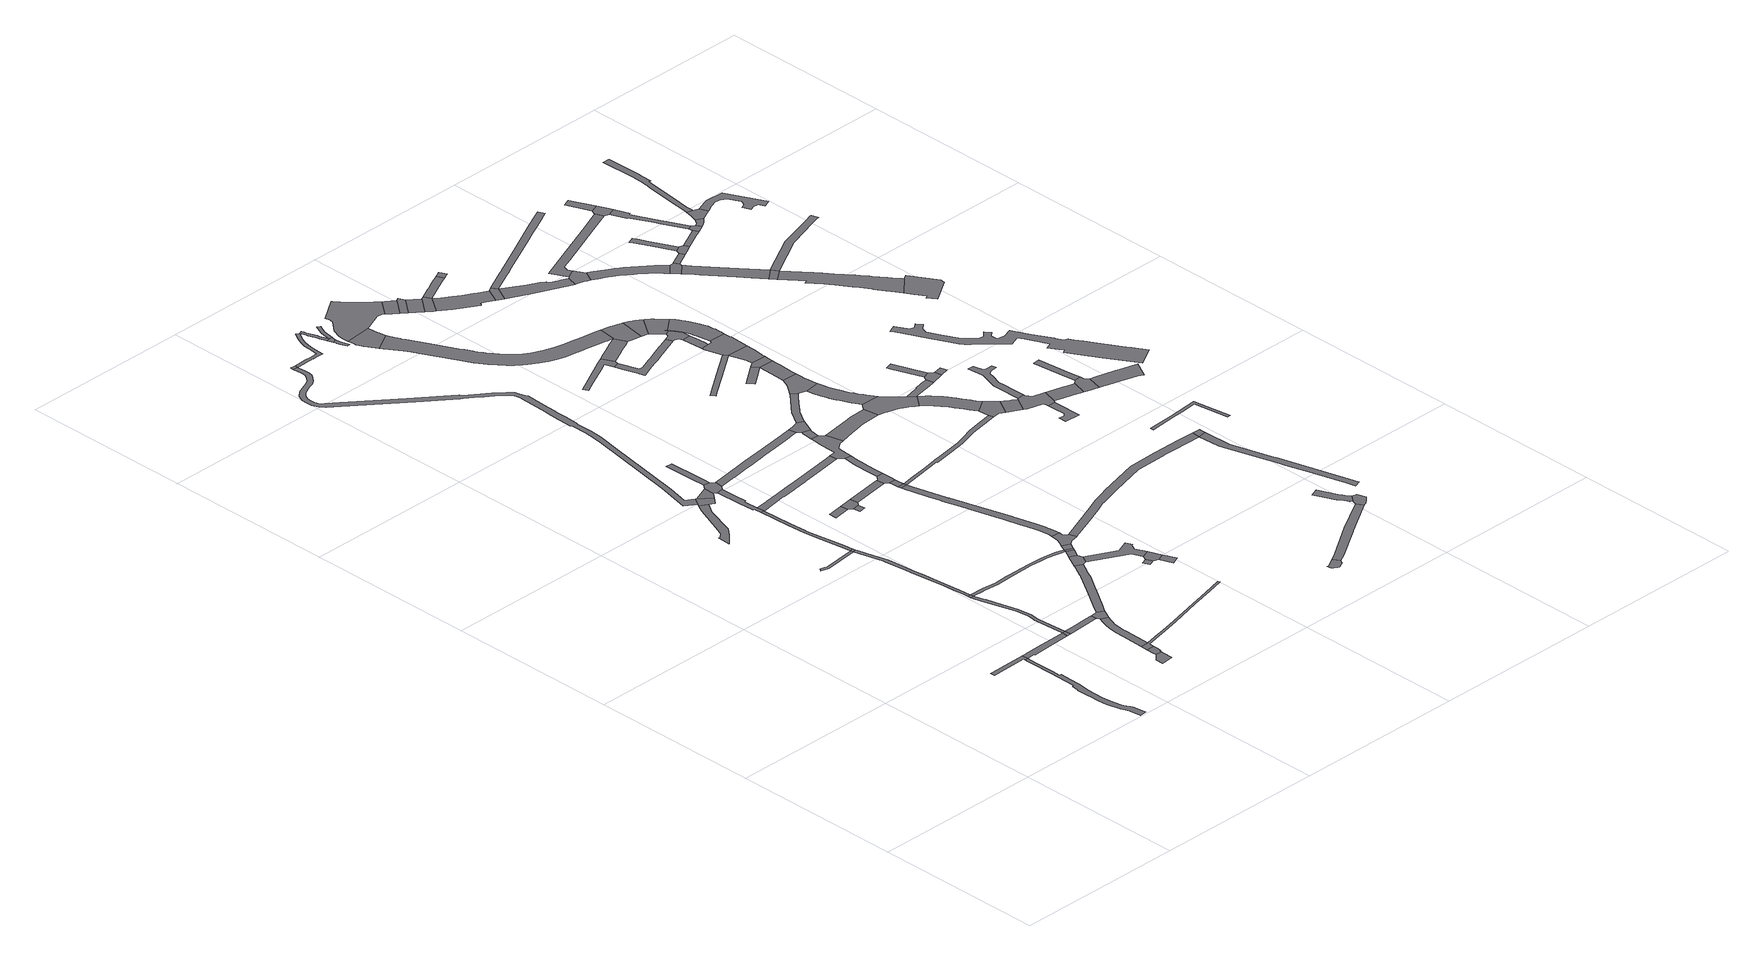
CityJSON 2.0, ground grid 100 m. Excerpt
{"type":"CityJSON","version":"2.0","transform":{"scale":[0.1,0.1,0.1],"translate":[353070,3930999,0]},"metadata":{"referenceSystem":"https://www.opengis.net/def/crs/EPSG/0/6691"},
"CityObjects":{
"road1":{"type":"Road","geometry":[{"type":"MultiSurface","lod":"1","boundaries":[[[0,1,2,3,4,5,6,7,8,9,10]]]}]},
"road2":{"type":"Road","attributes":{"RoadStructureAttribute.sectionType":"1"},"geometry":[{"type":"MultiSurface","lod":"1","boundaries":[[[11,12,13,14,15,16,17,18,19,20,21,22,23,24,25,26,9,8,27,28,29,30,31,32,33,34,35,36,37,38,39,40,41,42,43,44,45]]]}]},
"road3":{"type":"Road","attributes":{"RoadStructureAttribute.sectionType":"1"},"geometry":[{"type":"MultiSurface","lod":"1","boundaries":[[[9,46,47,48,49,50,51,52,53,54,55,10]]]}]},
"road4":{"type":"Road","geometry":[{"type":"MultiSurface","lod":"1","boundaries":[[[51,50,56,57,58]]]}]},
"road5":{"type":"Road","geometry":[{"type":"MultiSurface","lod":"1","boundaries":[[[59,60,61,62,63,64,65,66]]]}]},
"road6":{"type":"Road","attributes":{"RoadStructureAttribute.sectionType":"1"},"geometry":[{"type":"MultiSurface","lod":"1","boundaries":[[[67,68,69,70,71,72,73,74,75,51,58,76,77,78,79,80,81,82,83,84,85,86,87]]]}]},
"road7":{"type":"Road","geometry":[{"type":"MultiSurface","lod":"1","boundaries":[[[62,88,89,90,91,92,93,63]]]}]},
"road8":{"type":"Road","attributes":{"RoadStructureAttribute.sectionType":"1"},"geometry":[{"type":"MultiSurface","lod":"1","boundaries":[[[94,95,96,97,98,99,100,101,102]]]}]},
"road9":{"type":"Road","geometry":[{"type":"MultiSurface","lod":"1","boundaries":[[[86,103,104,87]]]}]},
"road10":{"type":"Road","attributes":{"RoadStructureAttribute.sectionType":"1"},"geometry":[{"type":"MultiSurface","lod":"1","boundaries":[[[57,105,106,107,108,109,58]]]}]},
"road11":{"type":"Road","attributes":{"RoadStructureAttribute.sectionType":"1"},"geometry":[{"type":"MultiSurface","lod":"1","boundaries":[[[110,111,112,113,114,115,116,117,118,119,120,121,122]]]}]},
"road12":{"type":"Road","attributes":{"RoadStructureAttribute.sectionType":"1"},"geometry":[{"type":"MultiSurface","lod":"1","boundaries":[[[123,124,125,126,127,128,129,130,131,132,104,103,133,134,135,136,137,138,139,140,141,142,101]]]}]},
"road13":{"type":"Road","attributes":{"RoadStructureAttribute.sectionType":"1"},"geometry":[{"type":"MultiSurface","lod":"1","boundaries":[[[143,144,145,146,147,148,149,150,151,152,153,154,155,156,157,158,159,160,161]]]}]},
"road14":{"type":"Road","geometry":[{"type":"MultiSurface","lod":"1","boundaries":[[[101,142,162,163,102]]]}]},
"road15":{"type":"Road","geometry":[{"type":"MultiSurface","lod":"1","boundaries":[[[160,164,165,166,167,168,106,105,161]]]}]},
"road16":{"type":"Road","attributes":{"RoadStructureAttribute.sectionType":"1"},"geometry":[{"type":"MultiSurface","lod":"1","boundaries":[[[163,169,170,171,172,173,174,175,176,177,178,179,102]]]}]},
"road17":{"type":"Road","geometry":[{"type":"MultiSurface","lod":"1","boundaries":[[[121,180,181,182,183,184,185,122]]]}]},
"road18":{"type":"Road","attributes":{"RoadStructureAttribute.sectionType":"1"},"geometry":[{"type":"MultiSurface","lod":"1","boundaries":[[[186,187,188,189,190,191,192,193,194,195,196,197,198,199,200,201,202,203,204,205,206,207,208,209,210,211,212,213,214,215,216,217,218,219,220,221,222,223,224,225,226,227,185,184,228,229,230,231,232,233,234,235,236,237,238,239,240,241,242,243,244,245,246,247,248,249,250,251,252,253,254,255,256,257,258,259,260,261,262,263,264,265,266,267,268,269,270,271,272]]]}]},
"road19":{"type":"Road","attributes":{"RoadStructureAttribute.sectionType":"1"},"geometry":[{"type":"MultiSurface","lod":"1","boundaries":[[[183,182,273,274]]]}]},
"road20":{"type":"Road","geometry":[{"type":"MultiSurface","lod":"1","boundaries":[[[275,276,277,278,174,173,279,280,281,282,283,284,285,286]]]}]},
"road21":{"type":"Road","attributes":{"RoadStructureAttribute.sectionType":"1"},"geometry":[{"type":"MultiSurface","lod":"1","boundaries":[[[287,288,289,290,291,292,293,294,295,103,86,296,297,298,299,300,301,302,303,304,305]]]}]},
"road22":{"type":"Road","geometry":[{"type":"MultiSurface","lod":"1","boundaries":[[[273,286,285,306,307,308,309,274]]]}]},
"road23":{"type":"Road","attributes":{"RoadStructureAttribute.sectionType":"1"},"geometry":[{"type":"MultiSurface","lod":"1","boundaries":[[[149,92,91,310,311,312,313,314,315,316,317,318,319,320,321,150]]]}]},
"road24":{"type":"Road","geometry":[{"type":"MultiSurface","lod":"1","boundaries":[[[271,322,323,272]]]}]},
"road25":{"type":"Road","attributes":{"RoadStructureAttribute.sectionType":"1"},"geometry":[{"type":"MultiSurface","lod":"1","boundaries":[[[324,325,326,327,328,329,330,331,332,333,334,335,336,337,338,339,340,341,167,166]]]}]},
"road26":{"type":"Road","attributes":{"RoadStructureAttribute.sectionType":"1"},"geometry":[{"type":"MultiSurface","lod":"1","boundaries":[[[308,342,343,344,345,346,309]]]}]},
"road27":{"type":"Road","attributes":{"RoadStructureAttribute.sectionType":"1"},"geometry":[{"type":"MultiSurface","lod":"1","boundaries":[[[347,348,349,350]]]}]},
"road28":{"type":"Road","geometry":[{"type":"MultiSurface","lod":"1","boundaries":[[[351,352,353,354]]]}]},
"road29":{"type":"Road","geometry":[{"type":"MultiSurface","lod":"1","boundaries":[[[355,356,347,350,354,353,357,358]]]}]},
"road30":{"type":"Road","attributes":{"RoadStructureAttribute.sectionType":"1"},"geometry":[{"type":"MultiSurface","lod":"1","boundaries":[[[359,360,361,362,363,364,365,366,367,368,369,370,371,372,373,374,375,376,377,378,379,380,381,382,383,384,385,386,387,388,389,390,391,392,393,394,395,396,397,398,322,271,399,400,401,402,403,404,405,406,407,408,409,410,411,412,413,414,415,416,417,418,419,420,372,421,422,423,424,425,426,427,428,429,430,431,432,433,434,435]]]}]},
"road31":{"type":"Road","attributes":{"RoadStructureAttribute.sectionType":"1"},"geometry":[{"type":"MultiSurface","lod":"1","boundaries":[[[436,437,438,439,440,441,442,443,444,445,446,447,448,449,450,451,452,280,279]]]}]},
"road32":{"type":"Road","geometry":[{"type":"MultiSurface","lod":"1","boundaries":[[[453,454,333,332,455,456]]]}]},
"road33":{"type":"Road","attributes":{"RoadStructureAttribute.sectionType":"1"},"geometry":[{"type":"MultiSurface","lod":"1","boundaries":[[[457,454,453,458,459,305]]]}]},
"road34":{"type":"Road","geometry":[{"type":"MultiSurface","lod":"1","boundaries":[[[459,460,461,287,305]]]}]},
"road35":{"type":"Road","attributes":{"RoadStructureAttribute.sectionType":"1"},"geometry":[{"type":"MultiSurface","lod":"1","boundaries":[[[462,463,355,358]]]}]},
"road36":{"type":"Road","attributes":{"RoadStructureAttribute.sectionType":"1"},"geometry":[{"type":"MultiSurface","lod":"1","boundaries":[[[464,465,466,461,460]]]}]},
"road37":{"type":"Road","attributes":{"RoadStructureAttribute.sectionType":"1"},"geometry":[{"type":"MultiSurface","lod":"1","boundaries":[[[467,468,469,470,471,472,473,474,475]]]}]},
"road38":{"type":"Road","geometry":[{"type":"MultiSurface","lod":"1","boundaries":[[[434,476,467,475,477,478,435]]]}]},
"road39":{"type":"Road","attributes":{"RoadStructureAttribute.sectionType":"1"},"geometry":[{"type":"MultiSurface","lod":"1","boundaries":[[[306,479,480,481,482,483,484,485,486,487,488,489,490,491,492,493,494,307]]]}]},
"road40":{"type":"Road","geometry":[{"type":"MultiSurface","lod":"1","boundaries":[[[455,495,496,497,498,499,500,501,502,503,504,456]]]}]},
"road41":{"type":"Road","geometry":[{"type":"MultiSurface","lod":"1","boundaries":[[[505,506,507,508,465,464,509,510,511,512,513,514]]]}]},
"road42":{"type":"Road","geometry":[{"type":"MultiSurface","lod":"1","boundaries":[[[515,516,517,518]]]}]},
"road43":{"type":"Road","attributes":{"RoadStructureAttribute.sectionType":"1"},"geometry":[{"type":"MultiSurface","lod":"1","boundaries":[[[478,519,520,521,522,523,524,525,435]]]}]},
"road44":{"type":"Road","attributes":{"RoadStructureAttribute.sectionType":"1"},"geometry":[{"type":"MultiSurface","lod":"1","boundaries":[[[526,527,528,529,530,531,532,533,534,535,536,537,538,539,540,541,542,543,544,545,546,547,548,549,550,551,552,553,554,555,556,557,505,514]]]}]},
"road45":{"type":"Road","attributes":{"RoadStructureAttribute.sectionType":"1"},"geometry":[{"type":"MultiSurface","lod":"1","boundaries":[[[558,559,560,561,562,563,564,565,566,567,568,569,570]]]}]},
"road46":{"type":"Road","geometry":[{"type":"MultiSurface","lod":"1","boundaries":[[[571,498,497,515,518,572]]]}]},
"road47":{"type":"Road","geometry":[{"type":"MultiSurface","lod":"1","boundaries":[[[573,540,539,574,575]]]}]},
"road48":{"type":"Road","attributes":{"RoadStructureAttribute.sectionType":"1"},"geometry":[{"type":"MultiSurface","lod":"1","boundaries":[[[574,576,577,578,579,580,575]]]}]},
"road49":{"type":"Road","attributes":{"RoadStructureAttribute.sectionType":"1"},"geometry":[{"type":"MultiSurface","lod":"1","boundaries":[[[581,582,571,572]]]}]},
"road50":{"type":"Road","geometry":[{"type":"MultiSurface","lod":"1","boundaries":[[[577,576,583,584,585,586,463,462]]]}]},
"road51":{"type":"Road","attributes":{"RoadStructureAttribute.sectionType":"1"},"geometry":[{"type":"MultiSurface","lod":"1","boundaries":[[[587,588,589,590,591,592,593,585,584,594,595,596,597,598,599,600,601]]]}]},
"road52":{"type":"Road","geometry":[{"type":"MultiSurface","lod":"1","boundaries":[[[602,603,604,605,606,607,608,609,610,611,612,613,614,615,616,617,618,619,620,621,622,623,624,625,626,627,558,570]]]}]},
"road53":{"type":"Road","geometry":[{"type":"MultiSurface","lod":"1","boundaries":[[[600,628,629,630,631,632,633,634,635,636,637,638,639,444,443,601]]]}]},
"road54":{"type":"Road","attributes":{"RoadStructureAttribute.sectionType":"1"},"geometry":[{"type":"MultiSurface","lod":"1","boundaries":[[[640,641,642,634,633,643,644,645]]]}]},
"road55":{"type":"Road","attributes":{"RoadStructureAttribute.sectionType":"1"},"geometry":[{"type":"MultiSurface","lod":"1","boundaries":[[[646,647,648,649,650,651,652,653,654,655]]]}]},
"road56":{"type":"Road","geometry":[{"type":"MultiSurface","lod":"1","boundaries":[[[656,657,658,489,488,645,644]]]}]},
"road57":{"type":"Road","attributes":{"RoadStructureAttribute.sectionType":"7"},"geometry":[{"type":"MultiSurface","lod":"1","boundaries":[[[564,659,660,661,662,663,664,665,666,667,668,669,670,671,672,673,674,675,676,677,678,679,680,681,682,683,684,685,686,687,688,689,690,691,692,693,694,695,696,697,698,699,700,701,702,703,704,705,706,707,708,709,710,711,712,713,714,715,716,717,718,719,720,721,722,723,724,565]]]}]},
"road58":{"type":"Road","attributes":{"function":"3","RoadStructureAttribute.sectionType":"1"},"geometry":[{"type":"MultiSurface","lod":"1","boundaries":[[[606,725,726,727,728,729,730,731,607]]]}]},
"road59":{"type":"Road","geometry":[{"type":"MultiSurface","lod":"1","boundaries":[[[732,727,726,733,734]]]}]},
"road60":{"type":"Road","geometry":[{"type":"MultiSurface","lod":"1","boundaries":[[[735,736,737,738,739,740,741,742,743,744,745,746]]]}]},
"road61":{"type":"Road","attributes":{"function":"3","RoadStructureAttribute.sectionType":"1"},"geometry":[{"type":"MultiSurface","lod":"1","boundaries":[[[733,747,748,749,734]]]}]},
"road62":{"type":"Road","attributes":{"RoadStructureAttribute.sectionType":"1"},"geometry":[{"type":"MultiSurface","lod":"1","boundaries":[[[750,751,752,632,631,753,754,755,756,757,758,759,760]]]}]},
"road63":{"type":"Road","attributes":{"RoadStructureAttribute.sectionType":"1"},"geometry":[{"type":"MultiSurface","lod":"1","boundaries":[[[539,761,762,763,764,765,766,767,768,769,770,771,772,773,774,775,776,777,778,574]]]}]},
"road64":{"type":"Road","attributes":{"RoadStructureAttribute.sectionType":"1"},"geometry":[{"type":"MultiSurface","lod":"1","boundaries":[[[656,779,780,781,782,783,784,785,786,787,788,789,790,791,657]]]}]},
"road65":{"type":"Road","geometry":[{"type":"MultiSurface","lod":"1","boundaries":[[[748,792,793,794,795,796,749]]]}]},
"road66":{"type":"Road","geometry":[{"type":"MultiSurface","lod":"1","boundaries":[[[797,798,799,800,801,647,646,802,803,804,805,806]]]}]},
"road67":{"type":"Road","attributes":{"RoadStructureAttribute.sectionType":"1"},"geometry":[{"type":"MultiSurface","lod":"1","boundaries":[[[654,807,808,809,810,811,812,813,814,815,816,817,818,819,820,821,822,823,824,825,826,655]]]}]},
"road68":{"type":"Road","attributes":{"RoadStructureAttribute.sectionType":"1"},"geometry":[{"type":"MultiSurface","lod":"1","boundaries":[[[827,828,829,830,831,832,833,834]]]}]},
"road69":{"type":"Road","attributes":{"function":"3","RoadStructureAttribute.sectionType":"7"},"geometry":[{"type":"MultiSurface","lod":"1","boundaries":[[[835,836,837,838,839,840,841,795,794,842,843,844,845,846,847,848,849,850,851,852,853,854]]]}]},
"road70":{"type":"Road","attributes":{"RoadStructureAttribute.sectionType":"1"},"geometry":[{"type":"MultiSurface","lod":"1","boundaries":[[[855,856,857,858,859,860,861,862,863,864,865,866,867,868,869,870,871,872,873,874,875,876,877,878,879,880,881,882,512,511]]]}]},
"road71":{"type":"Road","attributes":{"RoadStructureAttribute.sectionType":"1"},"geometry":[{"type":"MultiSurface","lod":"1","boundaries":[[[883,884,885,796,795,886,887,888,889,890]]]}]},
"road72":{"type":"Road","geometry":[{"type":"MultiSurface","lod":"1","boundaries":[[[891,892,893,894,895,896]]]}]},
"road73":{"type":"Road","geometry":[{"type":"MultiSurface","lod":"1","boundaries":[[[897,898,899,786,785,900,901,902,903,904,905,906]]]}]},
"road74":{"type":"Road","geometry":[{"type":"MultiSurface","lod":"1","boundaries":[[[907,908,909,910,911,912,913,694,693,797,806,914,915,916,917]]]}]},
"road75":{"type":"Road","attributes":{"RoadStructureAttribute.sectionType":"1"},"geometry":[{"type":"MultiSurface","lod":"1","boundaries":[[[918,919,920,921,922,923,924,925,926,927,928,929,930,931,932,933,934,935,936,937,938,901,900]]]}]},
"road76":{"type":"Road","attributes":{"RoadStructureAttribute.sectionType":"1"},"geometry":[{"type":"MultiSurface","lod":"1","boundaries":[[[939,940,941,942,743,742,943,944,945,946]]]}]},
"road77":{"type":"Road","geometry":[{"type":"MultiSurface","lod":"1","boundaries":[[[947,854,853,948,949]]]}]},
"road78":{"type":"Road","geometry":[{"type":"MultiSurface","lod":"1","boundaries":[[[759,950,951,952,953,954,955,956,957,958,959,960,961,962,963,964,928,927,965,760]]]}]},
"road79":{"type":"Road","attributes":{"RoadStructureAttribute.sectionType":"1"},"geometry":[{"type":"MultiSurface","lod":"1","boundaries":[[[966,967,968,969,970,971,895,972,897,906]]]}]},
"road80":{"type":"Road","geometry":[{"type":"MultiSurface","lod":"1","boundaries":[[[973,890,889,974]]]}]},
"road81":{"type":"Road","geometry":[{"type":"MultiSurface","lod":"1","boundaries":[[[895,971,975,976,977,896]]]}]},
"road82":{"type":"Road","geometry":[{"type":"MultiSurface","lod":"1","boundaries":[[[916,978,979,980,981,982,983,917]]]}]},
"road83":{"type":"Road","attributes":{"RoadStructureAttribute.sectionType":"1"},"geometry":[{"type":"MultiSurface","lod":"1","boundaries":[[[984,985,986,987,988,989,990,991]]]}]},
"road84":{"type":"Road","geometry":[{"type":"MultiSurface","lod":"1","boundaries":[[[992,993,994,819,818,995,996,997,998,991,990,999,1000,1001]]]}]},
"road85":{"type":"Road","attributes":{"RoadStructureAttribute.sectionType":"1"},"geometry":[{"type":"MultiSurface","lod":"1","boundaries":[[[1002,977,976,1003,1004,1005,1006,1007,1008,834]]]}]},
"road86":{"type":"Road","geometry":[{"type":"MultiSurface","lod":"1","boundaries":[[[1008,1009,1010,1011,1012,1013,1014,987,986,1015,1016,827,834]]]}]},
"road87":{"type":"Road","geometry":[{"type":"MultiSurface","lod":"1","boundaries":[[[1017,1018,1019,1020,1021,1022,1023,979,978,1024,992,1001]]]}]},
"road88":{"type":"Road","attributes":{"function":"3","RoadStructureAttribute.sectionType":"1"},"geometry":[{"type":"MultiSurface","lod":"1","boundaries":[[[948,1025,1026,1027,1028,1029,1030,1031,1032,1033,1034,1035,1036,949]]]}]},
"road89":{"type":"Road","attributes":{"RoadStructureAttribute.sectionType":"1"},"geometry":[{"type":"MultiSurface","lod":"1","boundaries":[[[959,1037,1038,1039,1040,1041,1042,1043,1044,1045,1046,1047,1048,1049,1050,1051,1052,1053,1054,1055,1056,1057,1058,1059,1060,1061,1062,1063,960]]]}]},
"road90":{"type":"Road","attributes":{"RoadStructureAttribute.sectionType":"1"},"geometry":[{"type":"MultiSurface","lod":"1","boundaries":[[[1064,1065,1066,1067,1068,1069,1070,1071,1072,1012,1011,1073,1074,1075,1076,1077,1078,1079,1080,1081,1082,1083,1084,1085,1086,1087,1088,1089,1090,1019,1018]]]}]},
"road91":{"type":"Road","attributes":{"RoadStructureAttribute.sectionType":"1"},"geometry":[{"type":"MultiSurface","lod":"1","boundaries":[[[960,1091,1092,1093,1094,1095,1096,1097,1098,1099,961]]]}]},
"road92":{"type":"Road","geometry":[{"type":"MultiSurface","lod":"1","boundaries":[[[1100,1101,1047,1046,768,767,1102,1103]]]}]},
"road93":{"type":"Road","attributes":{"RoadStructureAttribute.sectionType":"1"},"geometry":[{"type":"MultiSurface","lod":"1","boundaries":[[[1104,1105,1106,1107,1108,1109,1110,1111,1112,1113,1114,1115,1116,1117,1118]]]}]},
"road94":{"type":"Road","attributes":{"RoadStructureAttribute.sectionType":"1"},"geometry":[{"type":"MultiSurface","lod":"1","boundaries":[[[1119,1120,1121,1122,1123,1124,1125,1100,1103]]]}]},
"road95":{"type":"Road","geometry":[{"type":"MultiSurface","lod":"1","boundaries":[[[1126,1127,1128,1129,1130,1118,1117,939,946]]]}]},
"road96":{"type":"Road","attributes":{"RoadStructureAttribute.sectionType":"1"},"geometry":[{"type":"MultiSurface","lod":"1","boundaries":[[[1131,1132,1133,1134,1135,1136]]]}]},
"road97":{"type":"Road","geometry":[{"type":"MultiSurface","lod":"1","boundaries":[[[1135,1094,1093,1137,1138,1139,1136]]]}]},
"road98":{"type":"Road","attributes":{"RoadStructureAttribute.sectionType":"1"},"geometry":[{"type":"MultiSurface","lod":"1","boundaries":[[[1140,1141,1142,1143,1144,1145,1146,1147,1148]]]}]},
"road99":{"type":"Road","geometry":[{"type":"MultiSurface","lod":"1","boundaries":[[[1028,1149,1150,1151,1152,1153,1154,1155,1156,1157,1158,1159,1160,1161,1029]]]}]},
"road100":{"type":"Road","geometry":[{"type":"MultiSurface","lod":"1","boundaries":[[[1119,1162,1163,1164,1140,1148,1165,1166,1167,1168,1169,1170,1171,1172,1120]]]}]},
"road101":{"type":"Road","attributes":{"RoadStructureAttribute.sectionType":"1"},"geometry":[{"type":"MultiSurface","lod":"1","boundaries":[[[1173,1174,1138,1137]]]}]},
"road102":{"type":"Road","attributes":{"RoadStructureAttribute.sectionType":"1"},"geometry":[{"type":"MultiSurface","lod":"1","boundaries":[[[1175,1176,1177,1178,1179,1180,1181,1182,1183,1184,1185,1186,1187,1188,1189,1190,1191,1192,1193,947,949]]]}]},
"road103":{"type":"Road","attributes":{"RoadStructureAttribute.sectionType":"1"},"geometry":[{"type":"MultiSurface","lod":"1","boundaries":[[[869,1194,1195,1196,1197,1198,1199,1200,1201,1202,1203,1204,1205,1206,1207,1208,1209,1210,1211,1212,1213,1214]]]}]},
"road104":{"type":"Road","attributes":{"RoadStructureAttribute.sectionType":"1"},"geometry":[{"type":"MultiSurface","lod":"1","boundaries":[[[1215,1216,1217,1218,1219,1220,1221,1222,1223,1224,1225,1226,1227,1228,1229,1230,1231,1232,1233,1234,1170,1169]]]}]},
"road105":{"type":"Road","geometry":[{"type":"MultiSurface","lod":"1","boundaries":[[[1214,1235,1236,870,869]]]}]},
"road106":{"type":"Road","attributes":{"function":"3","RoadStructureAttribute.sectionType":"1"},"geometry":[{"type":"MultiSurface","lod":"1","boundaries":[[[1237,1238,1239,1240,1241,1242,1243,1244,1245,1246,1247,1248,1249,1250,1155,1154,1251,1252,1253,1254,1255,1256,1257,1258,1259,1260,1261,1262,1263,1264]]]}]},
"road107":{"type":"Road","attributes":{"RoadStructureAttribute.sectionType":"1"},"geometry":[{"type":"MultiSurface","lod":"1","boundaries":[[[1265,1266,1267,1268,1269,1166,1165,1270,1271,1272,1273,1274,1275]]]}]},
"road108":{"type":"Road","attributes":{"RoadStructureAttribute.sectionType":"1"},"geometry":[{"type":"MultiSurface","lod":"1","boundaries":[[[1276,1277,1278,1279,1280,1281,1282,1283,1284,1285,1286,1287]]]}]},
"road109":{"type":"Road","attributes":{"RoadStructureAttribute.sectionType":"1"},"geometry":[{"type":"MultiSurface","lod":"1","boundaries":[[[1288,1289,1290,1158,1157,1291,1292,1293,1294,1295,1296]]]}]},
"road110":{"type":"Road","geometry":[{"type":"MultiSurface","lod":"1","boundaries":[[[1275,1274,1297,1298,1299,1300,1301,1302]]]}]},
"road111":{"type":"Road","geometry":[{"type":"MultiSurface","lod":"1","boundaries":[[[1263,1303,1304,1305,1306,1307,1264]]]}]},
"road112":{"type":"Road","attributes":{"RoadStructureAttribute.sectionType":"1"},"geometry":[{"type":"MultiSurface","lod":"1","boundaries":[[[1301,1308,1309,1310,1311,1302]]]}]},
"road113":{"type":"Road","attributes":{"function":"3","RoadStructureAttribute.sectionType":"1"},"geometry":[{"type":"MultiSurface","lod":"1","boundaries":[[[1312,1313,1314,1315,1304,1303,1316,1317,1318,1319,1320,1321,1322]]]}]},
"road114":{"type":"Road","attributes":{"RoadStructureAttribute.sectionType":"1"},"geometry":[{"type":"MultiSurface","lod":"1","boundaries":[[[1323,1324,1306,1305]]]}]},
"road115":{"type":"Road","attributes":{"RoadStructureAttribute.sectionType":"1"},"geometry":[{"type":"MultiSurface","lod":"1","boundaries":[[[1325,1326,1327,1328,1329,1330,1299,1298,1331,1332,1333,1334,1335,1336,1337,1338,1339,1340]]]}]},
"road116":{"type":"Road","attributes":{"RoadStructureAttribute.sectionType":"1"},"geometry":[{"type":"MultiSurface","lod":"1","boundaries":[[[1341,1342,1343,1344,1345,1346,1347,1348,1349]]]}]},
"road117":{"type":"Road","geometry":[{"type":"MultiSurface","lod":"1","boundaries":[[[1321,1350,1351,1322]]]}]},
"road118":{"type":"Road","geometry":[{"type":"MultiSurface","lod":"1","boundaries":[[[1341,1349,1324,1323,1352,1353,1354]]]}]},
"road119":{"type":"Road","attributes":{"RoadStructureAttribute.sectionType":"1"},"geometry":[{"type":"MultiSurface","lod":"1","boundaries":[[[1355,1356,1357,1358,1359,1360,1361,1362,1363,1364,1365,1366,1367,1368,1369,1370,1371,1372,1373,1374,1375,1376,1377,1378,1379,1380,1381,1382,1383,1384,1385,1386,1387,1388,1389,1390,1391,1392,1393,1394,1395,1396,1397,1398,1399,1400,1401,1402,1403,1404,1405,1406,1407,1408,1409,1410]]]}]},
"road120":{"type":"Road","attributes":{"RoadStructureAttribute.sectionType":"1"},"geometry":[{"type":"MultiSurface","lod":"1","boundaries":[[[1353,1411,1412,1413,1414,1415,1354]]]}]},
"road121":{"type":"Road","attributes":{"function":"3","RoadStructureAttribute.sectionType":"1"},"geometry":[{"type":"MultiSurface","lod":"1","boundaries":[[[1350,1416,1417,1418,1419,1420,1421,1422,1423,1424,1425,1426,1427,1428,1429,1430,1431,1432,1433,1434,1435,1436,1437,1438,1439,1440,1441,1351]]]}]},
"road122":{"type":"Road","attributes":{"RoadStructureAttribute.sectionType":"1"},"geometry":[{"type":"MultiSurface","lod":"1","boundaries":[[[1442,1443,1444,1445]]]}]},
"road123":{"type":"Road","geometry":[{"type":"MultiSurface","lod":"1","boundaries":[[[1295,1446,1447,1448,1445,1444,1449,1296]]]}]},
"road124":{"type":"Road","attributes":{"RoadStructureAttribute.sectionType":"1"},"geometry":[{"type":"MultiSurface","lod":"1","boundaries":[[[1450,1451,1452,1453,1454,1455,1456,1457,1458,1459,1460,1447,1446]]]}]},
"road125":{"type":"Road","geometry":[{"type":"MultiSurface","lod":"1","boundaries":[[[1413,1461,1462,1463,1455,1454,1414]]]}]},
"road126":{"type":"Road","geometry":[{"type":"MultiSurface","lod":"1","boundaries":[[[1428,1464,1465,1466,1467,1468,1469,1470,1429]]]}]},
"road127":{"type":"Road","attributes":{"RoadStructureAttribute.sectionType":"1"},"geometry":[{"type":"MultiSurface","lod":"1","boundaries":[[[1471,1472,1473,1474,1475,1476,1462,1461]]]}]},
"road128":{"type":"Road","attributes":{"RoadStructureAttribute.sectionType":"1"},"geometry":[{"type":"MultiSurface","lod":"1","boundaries":[[[1477,1478,1479,1480,1322,1351,1481,1482,1483,1484,1485,1486]]]}]},
"road129":{"type":"Road","geometry":[{"type":"MultiSurface","lod":"1","boundaries":[[[1487,1488,1489,1474,1473,1490,1491,1492,1493]]]}]},
"road130":{"type":"Road","attributes":{"RoadStructureAttribute.sectionType":"1"},"geometry":[{"type":"MultiSurface","lod":"1","boundaries":[[[1494,1495,1496,1497,1498,1499,1500,1501,1502,1487,1493,1503,1504,1505,1506,1507,1508,1509,1510,1511,1512,1513]]]}]},
"road131":{"type":"Road","attributes":{"RoadStructureAttribute.sectionType":"1"},"geometry":[{"type":"MultiSurface","lod":"1","boundaries":[[[1514,1515,1516,1517,1518,1519,1520,1521,1522,1523,1524,1525,1526,1527,1528,1529,1492,1491]]]}]}
},
"vertices":[
[790,827,0],[781,827,0],[682,824,0],[590,822,0],[575,822,0],[576,794,0],[681,797,0],[791,801,0],[790,791,0],[809,791,0],[808,827,0],
[860,20,0],[848,91,0],[843,104,0],[843,105,0],[827,137,0],[822,156,0],[810,211,0],[805,266,0],[805,366,0],[814,430,0],[816,498,0],[818,564,0],[808,564,0],[810,616,0],[806,718,0],[808,771,0],[790,771,0],[788,714,0],[790,635,0],[790,619,0],[790,615,0],[786,452,0],[785,443,0],[778,442,0],[770,401,0],[770,399,0],[771,324,0],[771,314,0],[771,255,0],[776,201,0],[794,123,0],[804,95,0],[812,75,0],[822,7,0],[862,13,0],
[840,794,0],[860,795,0],[860,788,0],[991,794,0],[1102,800,0],[1106,836,0],[1085,835,0],[922,831,0],[831,828,0],[829,828,0],
[1119,801,0],[1126,801,0],[1123,837,0],
[1280,275,0],[1322,283,0],[1324,342,0],[1324,353,0],[1288,357,0],[1276,345,0],[1251,320,0],[1251,275,0],
[1023,1395,0],[1027,1370,0],[1032,1352,0],[1037,1334,0],[1088,1150,0],[1098,1072,0],[1095,1040,0],[1093,1020,0],[1094,1006,0],[1113,1011,0],[1112,1019,0],[1117,1072,0],[1109,1153,0],[1099,1188,0],[1084,1243,0],[1059,1334,0],[1055,1350,0],[1050,1370,0],[1042,1398,0],[1042,1399,0],[1022,1397,0],
[1324,369,0],[1333,370,0],[1334,392,0],[1335,420,0],[1289,421,0],[1288,382,0],
[905,2140,0],[724,2119,0],[710,2123,0],[685,2129,0],[673,2114,0],[719,2100,0],[898,2122,0],[920,2125,0],[917,2142,0],
[1038,1420,0],[1021,1419,0],
[1323,813,0],[1321,848,0],[1287,846,0],[1180,840,0],[1140,838,0],
[663,2942,0],[588,2752,0],[575,2720,0],[550,2699,0],[541,2701,0],[535,2621,0],[558,2644,0],[595,2681,0],[596,2681,0],[632,2725,0],[691,2900,0],[731,2959,0],[686,2984,0],
[960,1957,0],[963,1944,0],[963,1938,0],[977,1819,0],[981,1777,0],[984,1750,0],[985,1745,0],[1005,1572,0],[1015,1492,0],[1019,1444,0],[1034,1493,0],[1027,1554,0],[1020,1615,0],[1007,1733,0],[1002,1775,0],[996,1835,0],[984,1946,0],[964,2031,0],[942,2122,0],[939,2132,0],
[1321,765,0],[1313,745,0],[1311,735,0],[1303,699,0],[1296,643,0],[1294,564,0],[1291,465,0],[1336,464,0],[1340,615,0],[1339,630,0],[1339,634,0],[1343,670,0],[1349,713,0],[1353,725,0],[1357,735,0],[1366,761,0],[1367,764,0],[1373,777,0],[1334,796,0],
[936,2146,0],[935,2149,0],
[1390,809,0],[1397,823,0],[1402,831,0],[1363,854,0],[1356,850,0],
[928,2200,0],[893,2428,0],[893,2440,0],[888,2543,0],[881,2718,0],[862,2717,0],[869,2537,0],[874,2424,0],[885,2347,0],[889,2323,0],[914,2163,0],
[732,2959,0],[761,2944,0],[793,2983,0],[727,3039,0],[722,3042,0],[694,2998,0],
[184,5340,0],[188,5292,0],[187,5269,0],[184,5256,0],[171,5238,0],[155,5219,0],[137,5208,0],[107,5197,0],[54,5171,0],[24,5145,0],[7,5107,0],[4,5074,0],[6,5041,0],[20,5002,0],[42,4982,0],[42,4974,0],[101,4927,0],[395,4691,0],[571,4550,0],[585,4544,0],[630,4511,0],[671,4480,0],[713,4448,0],[761,4409,0],[780,4385,0],[789,4356,0],[793,4337,0],[793,4336,0],[792,4333,0],[790,4330,0],[786,4224,0],[784,4158,0],[784,4154,0],[782,4117,0],[781,4092,0],[777,3980,0],[782,3963,0],[783,3876,0],[776,3801,0],[767,3747,0],[676,3234,0],[632,3041,0],[672,3073,0],[699,3192,0],[707,3228,0],[783,3656,0],[808,3796,0],[815,3874,0],[814,3962,0],[817,3978,0],[820,4053,0],[821,4070,0],[822,4110,0],[824,4142,0],[826,4213,0],[831,4329,0],[828,4332,0],[825,4335,0],[818,4364,0],[812,4383,0],[807,4399,0],[782,4430,0],[732,4472,0],[724,4478,0],[654,4531,0],[604,4568,0],[596,4582,0],[390,4747,0],[126,4958,0],[67,5005,0],[65,5003,0],[44,5021,0],[35,5050,0],[34,5073,0],[36,5099,0],[49,5126,0],[71,5146,0],[119,5169,0],[151,5180,0],[175,5196,0],[195,5220,0],[211,5243,0],[217,5265,0],[218,5293,0],[214,5340,0],[214,5344,0],[184,5346,0],
[823,3018,0],[821,3076,0],
[844,2848,0],[850,2762,0],[860,2763,0],[860,2757,0],[885,2718,0],[878,2761,0],[878,2764,0],[874,2845,0],[883,2849,0],[882,2937,0],[882,3012,0],[842,3005,0],
[1672,1385,0],[1633,1397,0],[1563,1410,0],[1533,1412,0],[1451,1416,0],[1310,1415,0],[1290,1415,0],[1208,1407,0],[1123,1418,0],[1100,1398,0],[1120,1398,0],[1207,1389,0],[1291,1396,0],[1310,1397,0],[1451,1397,0],[1518,1394,0],[1561,1392,0],[1627,1378,0],[1667,1369,0],
[901,3034,0],[904,3082,0],[881,3101,0],[845,3108,0],
[1336,452,0],[1481,484,0],[1579,506,0],[1767,554,0],[1908,589,0],[2004,613,0],[2001,625,0],[1883,595,0],[1764,566,0],[1577,518,0],[1478,495,0],[1407,480,0],
[216,5364,0],[186,5366,0],
[1406,838,0],[1430,875,0],[1519,1012,0],[1529,1026,0],[1583,1109,0],[1607,1156,0],[1612,1164,0],[1613,1166,0],[1640,1219,0],[1600,1240,0],[1592,1224,0],[1560,1163,0],[1557,1157,0],[1552,1147,0],[1482,1039,0],[1411,929,0],[1398,909,0],[1365,857,0],
[881,3139,0],[880,3188,0],[876,3364,0],[838,3363,0],[842,3184,0],
[1180,2473,0],[1087,2459,0],[1089,2414,0],[1187,2429,0],
[1217,2372,0],[1257,2378,0],[1251,2417,0],[1211,2411,0],
[1262,2486,0],[1247,2484,0],[1253,2420,0],[1269,2441,0],
[517,5428,0],[513,5439,0],[509,5451,0],[505,5463,0],[501,5475,0],[498,5487,0],[494,5499,0],[490,5511,0],[486,5523,0],[482,5535,0],[478,5546,0],[474,5558,0],[471,5570,0],[452,5564,0],[435,5575,0],[410,5535,0],[393,5496,0],[393,5495,0],[382,5460,0],[380,5433,0],[379,5425,0],[373,5378,0],[373,5366,0],[366,5366,0],[362,5366,0],[354,5366,0],[341,5366,0],[329,5365,0],[328,5365,0],[321,5365,0],[316,5365,0],[304,5365,0],[291,5365,0],[284,5365,0],[278,5365,0],[266,5365,0],[253,5364,0],[243,5364,0],[241,5364,0],[228,5364,0],[229,5344,0],[279,5345,0],[284,5345,0],[291,5345,0],[304,5345,0],[312,5345,0],[316,5345,0],[329,5345,0],[330,5345,0],[341,5346,0],[354,5346,0],[366,5346,0],[369,5346,0],[374,5346,0],[395,5346,0],[393,5377,0],[398,5415,0],[399,5423,0],[402,5456,0],[412,5489,0],[414,5494,0],[427,5526,0],[455,5552,0],[459,5540,0],[463,5528,0],[467,5517,0],[471,5505,0],[475,5493,0],[476,5489,0],[478,5481,0],[482,5469,0],[486,5457,0],[490,5445,0],[494,5433,0],[498,5421,0],[500,5416,0],[519,5422,0],
[1051,2745,0],[1053,2740,0],[1135,2752,0],[1140,2753,0],[1223,2765,0],[1233,2767,0],[1322,2780,0],[1492,2806,0],[1485,2850,0],[1459,2846,0],[1219,2811,0],[1190,2806,0],[1154,2801,0],[1044,2785,0],[1032,2783,0],[959,2772,0],[955,2772,0],
[1683,1301,0],[1643,1322,0],[1669,1228,0],[1692,1273,0],
[1646,1327,0],[1697,1326,0],[1708,1347,0],
[1715,1362,0],[1674,1384,0],
[1492,2474,0],[1485,2519,0],
[1736,1400,0],[1692,1422,0],[1675,1385,0],
[510,5383,0],[515,5368,0],[515,5365,0],[521,5345,0],[535,5306,0],[554,5313,0],[540,5351,0],[535,5368,0],[535,5392,0],
[500,5415,0],[538,5417,0],[539,5420,0],
[1010,3050,0],[1012,3050,0],[1097,3062,0],[1163,3072,0],[1180,3075,0],[1243,3084,0],[1265,3087,0],[1350,3100,0],[1436,3112,0],[1526,3126,0],[1519,3171,0],[1425,3157,0],[1297,3139,0],[1256,3133,0],[1147,3117,0],[1095,3109,0],
[1815,1152,0],[1884,1116,0],[1908,1059,0],[1955,1078,0],[1928,1142,0],[1931,1150,0],[1940,1172,0],[1952,1175,0],[1935,1213,0],[1863,1184,0],
[1722,1520,0],[1717,1472,0],[1707,1453,0],[1704,1445,0],[1760,1418,0],[1804,1426,0],[1809,1428,0],[1792,1471,0],[1770,1490,0],[1773,1514,0],
[1896,1031,0],[1862,1018,0],[1877,981,0],[1913,994,0],
[539,5422,0],[550,5483,0],[551,5488,0],[572,5534,0],[555,5546,0],[532,5494,0],[530,5485,0],
[1771,1544,0],[1766,1583,0],[1764,1592,0],[1763,1606,0],[1748,1665,0],[1717,1787,0],[1716,1793,0],[1704,1839,0],[1650,2041,0],[1623,2143,0],[1617,2142,0],[1615,2153,0],[1565,2353,0],[1559,2379,0],[1522,2379,0],[1526,2357,0],[1527,2349,0],[1534,2321,0],[1556,2222,0],[1563,2194,0],[1574,2157,0],[1577,2143,0],[1604,2044,0],[1617,1992,0],[1662,1824,0],[1667,1805,0],[1691,1708,0],[1699,1677,0],[1701,1667,0],[1713,1624,0],[1719,1597,0],[1725,1544,0],
[570,5337,0],[573,5301,0],[574,5286,0],[586,5260,0],[589,5249,0],[601,5229,0],[631,5179,0],[740,5242,0],[738,5252,0],[736,5259,0],[734,5281,0],[732,5293,0],[725,5350,0],
[1986,1002,0],[1940,982,0],
[1518,2380,0],[1556,2400,0],[1517,2398,0],
[1554,2457,0],[1514,2455,0],[1514,2454,0],[1515,2433,0],[1516,2419,0],
[1971,908,0],[2017,928,0],
[1554,2480,0],[1553,2544,0],[1512,2543,0],[1493,2520,0],
[1519,2749,0],[1516,2717,0],[1515,2714,0],[1513,2679,0],[1512,2612,0],[1512,2564,0],[1512,2549,0],[1553,2556,0],[1552,2606,0],[1553,2631,0],[1553,2645,0],[1556,2705,0],[1559,2745,0],[1561,2774,0],[1522,2777,0],
[736,5358,0],[838,5399,0],[848,5401,0],[869,5397,0],[883,5390,0],[955,5482,0],[948,5487,0],[926,5506,0],[904,5525,0],[883,5544,0],[863,5565,0],[843,5585,0],[824,5607,0],[806,5629,0],[788,5652,0],[782,5661,0],[779,5665,0],[643,5572,0],[650,5545,0],[649,5534,0],[644,5521,0],[612,5483,0],[609,5479,0],[590,5455,0],[570,5403,0],[568,5372,0],
[1564,2806,0],[1568,2869,0],[1601,2894,0],[1637,2903,0],[1611,3002,0],[1582,3027,0],[1537,3031,0],[1534,3003,0],[1533,2983,0],[1533,2980,0],[1531,2943,0],[1527,2856,0],
[1543,3096,0],[1541,3079,0],[1540,3071,0],[1590,3084,0],[1593,3091,0],[1547,3104,0],
[1372,4248,0],[1336,4316,0],[1296,4296,0],[1067,4177,0],[1081,4149,0],[1143,4180,0],[1277,4247,0],[1312,4265,0],[1330,4214,0],[1368,4228,0],
[1629,3170,0],[1592,3187,0],[1551,3176,0],
[638,5168,0],[642,5161,0],[646,5156,0],[659,5136,0],[665,5128,0],[672,5117,0],[699,5076,0],[709,5057,0],[710,5055,0],[744,4990,0],[820,4837,0],[834,4809,0],[865,4746,0],[879,4719,0],[904,4680,0],[936,4643,0],[963,4609,0],[984,4589,0],[992,4582,0],[1022,4556,0],[1045,4541,0],[1094,4510,0],[1108,4503,0],[1139,4486,0],[1179,4470,0],[1229,4457,0],[1236,4455,0],[1305,4443,0],[1307,4442,0],[1340,4437,0],[1352,4435,0],[1424,4423,0],[1480,4414,0],[1485,4413,0],[1520,4408,0],[1536,4510,0],[1510,4514,0],[1453,4523,0],[1438,4525,0],[1425,4527,0],[1374,4536,0],[1305,4548,0],[1251,4559,0],[1210,4572,0],[1192,4577,0],[1135,4606,0],[1100,4629,0],[1062,4658,0],[1055,4666,0],[1031,4691,0],[994,4738,0],[982,4755,0],[968,4778,0],[952,4805,0],[949,4810,0],[940,4827,0],[921,4866,0],[915,4878,0],[838,5034,0],[784,5143,0],[773,5165,0],[771,5170,0],[764,5185,0],[762,5188,0],[753,5208,0],[743,5231,0],
[910,5363,0],[939,5340,0],[1016,5436,0],[1002,5447,0],[1000,5449,0],[994,5453,0],[970,5470,0],
[1033,5444,0],[974,5312,0],[1050,5408,0],
[2501,302,0],[2506,299,0],[2518,291,0],[2523,288,0],[2527,284,0],[2563,303,0],[2562,305,0],[2574,325,0],[2552,364,0],[2496,333,0],[2486,332,0],[2489,309,0],
[1033,5265,0],[1039,5261,0],[1114,5355,0],
[1878,3038,0],[1825,3035,0],[1797,3031,0],[1678,2913,0],[1721,2922,0],[1765,2932,0],[1799,2940,0],[1819,2943,0],[1842,2946,0],[1934,2950,0],[1919,3038,0],
[1598,2387,0],[1822,2427,0],[1823,2421,0],[1943,2442,0],[2037,2457,0],[2153,2494,0],[2326,2523,0],[2321,2553,0],[2245,2539,0],[2150,2519,0],[2086,2498,0],[2023,2478,0],[1937,2465,0],[1852,2452,0],[1833,2449,0],[1825,2447,0],[1733,2430,0],[1622,2411,0],
[1632,3177,0],[1680,3251,0],[1688,3261,0],[1733,3310,0],[1737,3314,0],[1776,3357,0],[1798,3380,0],[1765,3405,0],[1761,3400,0],[1723,3358,0],[1647,3276,0],[1595,3192,0],[1594,3191,0],
[1045,5256,0],[1072,5234,0],[1085,5225,0],[1153,5324,0],[1133,5364,0],
[1517,4406,0],[1491,4394,0],[1470,4383,0],[1417,4357,0],[1363,4331,0],[1448,4284,0],[1474,4298,0],[1513,4317,0],[1535,4328,0],[1551,4336,0],
[1345,4169,0],[1373,4084,0],[1375,4078,0],[1385,4048,0],[1462,4079,0],[1502,4094,0],[1529,4105,0],[1562,4118,0],[1615,4139,0],[1692,4169,0],[1693,4169,0],[1715,4178,0],[1700,4216,0],[1637,4191,0],[1624,4186,0],[1553,4158,0],[1515,4144,0],[1499,4137,0],[1426,4109,0],[1406,4114,0],
[1792,3906,0],[1631,3792,0],[1475,3682,0],[1493,3658,0],[1517,3675,0],[1637,3760,0],[1805,3879,0],[1809,3882,0],
[1355,5194,0],[1334,5206,0],[1282,5238,0],[1240,5263,0],[1223,5273,0],[1190,5294,0],[1170,5311,0],[1154,5178,0],[1264,5112,0],[1275,5106,0],[1282,5102,0],[1285,5107,0],[1288,5112,0],[1293,5122,0],[1300,5118,0],[1311,5112,0],[1335,5097,0],[1347,5091,0],[1364,5083,0],[1406,5170,0],
[1926,1475,0],[2063,1529,0],[2132,1560,0],[2135,1557,0],[2197,1576,0],[2209,1580,0],[2239,1589,0],[2271,1598,0],[2481,1655,0],[2488,1655,0],[2654,1659,0],[2683,1659,0],[2740,1659,0],[2828,1659,0],[2916,1655,0],[2919,1705,0],[2829,1709,0],[2817,1709,0],[2653,1709,0],[2596,1708,0],[2474,1705,0],[2351,1672,0],[2225,1637,0],[2192,1627,0],[2180,1623,0],[2120,1604,0],[2024,1564,0],[1933,1526,0],
[1258,5427,0],[1210,5403,0],[1201,5398,0],[1213,5354,0],[1234,5365,0],[1305,5400,0],[1339,5417,0],[1319,5457,0],
[1796,3714,0],[1685,3633,0],[1712,3597,0],[1793,3656,0],[1840,3691,0],[1813,3727,0],
[1834,3519,0],[1815,3473,0],[1780,3425,0],[1844,3365,0],[1933,3377,0],[1930,3405,0],[1926,3440,0],[1925,3457,0],[1925,3489,0],[1925,3518,0],
[1653,4479,0],[1631,4486,0],[1624,4488,0],[1616,4491,0],[1594,4497,0],[1577,4502,0],[1538,4509,0],[1560,4335,0],[1602,4328,0],[1632,4322,0],[1659,4477,0],
[1850,3328,0],[1861,3284,0],[1871,3252,0],[1874,3242,0],[1876,3237,0],[1889,3201,0],[1897,3182,0],[1924,3125,0],[1933,3107,0],[1949,3077,0],[2059,3076,0],[2025,3129,0],[2019,3140,0],[2010,3155,0],[1995,3184,0],[1984,3208,0],[1969,3246,0],[1957,3280,0],[1951,3302,0],[1946,3319,0],[1940,3342,0],
[3013,650,0],[2906,587,0],[2809,530,0],[2599,390,0],[2620,350,0],[2814,474,0],[2819,477,0],[3034,611,0],
[1433,5183,0],[1409,5061,0],[1451,5148,0],
[1951,2947,0],[1966,2944,0],[1987,2938,0],[1990,2937,0],[2032,2924,0],[2064,2912,0],[2072,2909,0],[2108,2887,0],[2123,2876,0],[2141,2864,0],[2196,2936,0],[2158,2969,0],[2146,2980,0],[2130,2996,0],[2088,3040,0],[1928,3051,0],
[1925,3533,0],[1925,3552,0],[1928,3635,0],[1929,3649,0],[1929,3671,0],[1930,3688,0],[1836,3571,0],
[1355,5475,0],[1375,5435,0],
[1931,3728,0],[1932,3745,0],[1842,3748,0],
[1675,4315,0],[1753,4427,0],[1738,4437,0],[1721,4449,0],[1710,4456,0],[1692,4463,0],
[1759,4142,0],[1766,4033,0],[1766,4026,0],[1816,4030,0],[1815,4055,0],[1810,4121,0],[1808,4152,0],[1758,4148,0],
[1738,4247,0],[1737,4244,0],[1731,4228,0],[1726,4179,0],[1738,4176,0],[1748,4170,0],[1755,4160,0],[1805,4200,0],[1784,4235,0],[1766,4264,0],
[1843,3785,0],[1933,3768,0],[1934,3771,0],[1934,3776,0],[1941,3834,0],[1942,3847,0],[1942,3880,0],
[1944,3996,0],[1944,4000,0],[1944,4042,0],[1844,4043,0],[1843,4038,0],[1840,4028,0],[1767,4014,0],[1763,4013,0],
[1748,4294,0],[1768,4270,0],[1848,4337,0],[1795,4393,0],[1786,4403,0],[1772,4414,0],[1760,4422,0],[1719,4268,0],
[1433,5049,0],[1533,5001,0],[1745,4909,0],[1754,4906,0],[1772,4970,0],[1733,4985,0],[1727,4987,0],[1718,4990,0],[1678,5011,0],[1669,5027,0],[1643,5042,0],[1582,5073,0],
[2174,2833,0],[2183,2824,0],[2193,2812,0],[2215,2784,0],[2231,2762,0],[2232,2760,0],[2253,2724,0],[2277,2681,0],[2291,2656,0],[2316,2619,0],[2393,2670,0],[2374,2695,0],[2366,2709,0],[2362,2716,0],[2360,2719,0],[2337,2760,0],[2323,2783,0],[2300,2821,0],[2287,2839,0],[2285,2843,0],[2276,2855,0],[2268,2864,0],[2266,2867,0],[2247,2888,0],[2229,2906,0],[2209,2923,0],[2204,2928,0],
[1773,4265,0],[1777,4258,0],[1790,4238,0],[1808,4205,0],[1823,4161,0],[1829,4137,0],[1834,4118,0],[1835,4112,0],[1840,4080,0],[1944,4056,0],[1944,4066,0],[1944,4075,0],[1944,4089,0],[1943,4107,0],[1941,4120,0],[1940,4128,0],[1936,4153,0],[1930,4176,0],[1924,4196,0],[1915,4220,0],[1905,4242,0],[1899,4254,0],[1892,4267,0],[1883,4285,0],[1876,4296,0],[1866,4313,0],[1857,4325,0],
[2212,2941,0],[2312,2959,0],[2352,2970,0],[2340,3012,0],[2300,3008,0],[2253,2996,0],[2254,2992,0],[2254,2991,0],[2203,2980,0],
[2454,2607,0],[2420,2640,0],[2370,2530,0],[2401,2513,0],
[3047,720,0],[3044,724,0],[3032,745,0],[3024,758,0],[3012,778,0],[2965,883,0],[2919,863,0],[2946,802,0],[2967,755,0],[2973,745,0],[2993,712,0],[3008,688,0],[3009,687,0],[3019,679,0],[3050,715,0],
[2481,2468,0],[2530,2556,0],[2523,2559,0],[2515,2564,0],[2507,2569,0],[2487,2582,0],[2472,2593,0],
[3051,618,0],[3071,635,0],[3096,657,0],[3079,708,0],[3072,710,0],
[2326,3246,0],[2325,3248,0],[2283,3233,0],[2293,3205,0],[2353,3039,0],[2395,3055,0],
[2430,2992,0],[2420,3031,0],[2396,3049,0],
[2595,2400,0],[2596,2360,0],[2598,2294,0],[2583,2280,0],[2550,2281,0],[2548,2236,0],[2644,2232,0],[2640,2388,0],[2640,2401,0],
[1769,4902,0],[1776,4900,0],[1778,4900,0],[1817,4889,0],[1822,4886,0],[1837,4879,0],[1868,4942,0],[1838,5002,0],[1837,5005,0],[1784,4978,0],[1781,4973,0],[1777,4971,0],[1775,4970,0],
[2500,2457,0],[2589,2432,0],[2594,2430,0],[2650,2414,0],[2675,2502,0],[2603,2521,0],[2582,2559,0],[2582,2562,0],[2539,2561,0],[2537,2559,0],[2534,2556,0],
[2482,3004,0],[2473,3043,0],
[1575,5210,0],[1606,5226,0],[1610,5228,0],[1639,5242,0],[1712,5279,0],[1867,5356,0],[1946,5396,0],[2014,5430,0],[2070,5457,0],[2123,5483,0],[2131,5487,0],[2114,5523,0],[2071,5502,0],[1996,5466,0],[1794,5365,0],[1621,5278,0],[1594,5264,0],[1590,5262,0],[1556,5245,0],
[2920,1532,0],[2922,1525,0],[2932,1491,0],[2999,1259,0],[3008,1228,0],[3028,1157,0],[3065,1028,0],[3072,999,0],[3121,819,0],[3134,771,0],[3173,782,0],[3171,786,0],[3149,869,0],[3103,1038,0],[3069,1159,0],[3048,1233,0],[3037,1270,0],[2992,1430,0],[2973,1497,0],[2973,1498,0],[2966,1663,0],
[2581,2611,0],[2580,2640,0],[2579,2699,0],[2579,2736,0],[2599,2794,0],[2608,2828,0],[2631,2842,0],[2670,2844,0],[2668,2863,0],[2667,2872,0],[2628,2871,0],[2610,2879,0],[2600,2935,0],[2562,2936,0],[2572,2846,0],[2573,2841,0],[2573,2840,0],[2562,2803,0],[2538,2732,0],[2538,2696,0],
[2965,1692,0],[2965,1703,0],
[2189,4720,0],[2182,4727,0],[2161,4747,0],[2132,4772,0],[2101,4797,0],[2070,4821,0],[2039,4843,0],[2006,4865,0],[1999,4870,0],[1973,4886,0],[1940,4905,0],[1905,4924,0],[1878,4938,0],[1871,4941,0],[1840,4878,0],[1873,4861,0],[1905,4844,0],[1919,4836,0],[1937,4825,0],[1968,4806,0],[1999,4785,0],[2028,4764,0],[2058,4742,0],[2086,4718,0],[2100,4707,0],[2141,4660,0],[2159,4640,0],[2216,4694,0],
[2825,2462,0],[2778,2474,0],[2775,2475,0],[2702,2494,0],[2694,2496,0],[2663,2411,0],[2673,2408,0],[2775,2380,0],[2797,2374,0],[2813,2369,0],[2839,2458,0],
[3138,1913,0],[2960,1897,0],[2807,1886,0],[2802,1886,0],[2803,1867,0],[2808,1868,0],[2961,1879,0],[2985,1881,0],[3045,1886,0],[3122,1893,0],[3150,1685,0],[3169,1686,0],
[2150,5244,0],[1949,5161,0],[1736,5074,0],[1824,5029,0],[1834,5060,0],[1896,5085,0],[2187,5205,0],[2320,5260,0],[2301,5306,0],
[2835,2363,0],[2898,2344,0],[2924,2435,0],[2903,2460,0],[2901,2481,0],[2860,2476,0],
[2197,4597,0],[2257,4650,0],[2260,4669,0],[2245,4698,0],[2234,4693,0],
[2893,2546,0],[2871,2743,0],[2830,2738,0],[2855,2522,0],
[2437,4429,0],[2376,4505,0],[2288,4614,0],[2270,4636,0],[2210,4583,0],[2226,4564,0],[2257,4521,0],[2373,4377,0],[2419,4318,0],[2472,4251,0],[2537,4302,0],
[2344,4712,0],[2329,4741,0],
[3149,2376,0],[3120,2383,0],[3081,2393,0],[3070,2397,0],[3016,2411,0],[2956,2427,0],[2924,2337,0],[2936,2333,0],[2947,2330,0],[3026,2307,0],[3075,2293,0],[3112,2282,0],[3119,2280,0],[3127,2275,0],[3143,2267,0],[3194,2363,0],
[2372,4785,0],[2303,4931,0],[2277,4987,0],[2267,5010,0],[2246,5000,0],[2230,4993,0],[2240,4972,0],[2279,4890,0],[2337,4764,0],
[2499,4215,0],[2562,4264,0],
[2379,4729,0],[2413,4747,0],[2398,4776,0],
[3281,2495,0],[3276,2504,0],[3238,2570,0],[3193,2649,0],[3157,2711,0],[3133,2753,0],[3118,2779,0],[3097,2787,0],[3089,2802,0],[3077,2828,0],[3074,2834,0],[3066,2850,0],[3018,2944,0],[2968,3043,0],[2916,3025,0],[2877,3032,0],[2867,3044,0],[2868,3072,0],[2895,3096,0],[2869,3126,0],[2839,3098,0],[2807,3102,0],[2794,3115,0],[2745,3165,0],[2698,3261,0],[2665,3335,0],[2673,3365,0],[2708,3394,0],[2681,3424,0],[2658,3405,0],[2630,3412,0],[2591,3487,0],[2558,3471,0],[2545,3465,0],[2550,3455,0],[2605,3343,0],[2639,3268,0],[2652,3238,0],[2700,3133,0],[2718,3111,0],[2731,3096,0],[2738,3088,0],[2810,3021,0],[2889,2946,0],[2946,2967,0],[2964,2932,0],[3023,2810,0],[2983,2792,0],[3014,2740,0],[3016,2737,0],[3032,2718,0],[3010,2702,0],[3046,2641,0],[3112,2529,0],[3217,2351,0],[3327,2414,0],
[2502,4792,0],[2522,4802,0],[2548,4815,0],[2533,4845,0],[2502,4829,0],
[2565,4131,0],[2590,4100,0],[2573,4091,0],[2633,4017,0],[2665,3973,0],[2702,3916,0],[2714,3898,0],[2735,3864,0],[2767,3812,0],[2772,3805,0],[2804,3751,0],[2830,3707,0],[2853,3673,0],[2949,3766,0],[2943,3776,0],[2927,3795,0],[2899,3835,0],[2852,3899,0],[2844,3910,0],[2816,3947,0],[2801,3966,0],[2798,3970,0],[2735,4052,0],[2700,4096,0],[2670,4133,0],[2668,4136,0],
[2300,5492,0],[2254,5473,0],[2312,5334,0],[2358,5353,0],
[2348,5249,0],[2394,5268,0],[2379,5304,0],[2303,5311,0],
[2385,5159,0],[2391,5162,0],[2445,5047,0],[2473,4989,0],[2530,4871,0],[2557,4884,0],[2519,4962,0],[2501,4999,0],[2474,5056,0],[2417,5178,0],[2429,5183,0],
[2593,4838,0],[2578,4868,0],[2560,4877,0],
[2880,3626,0],[2916,3570,0],[2896,3560,0],[2930,3510,0],[3065,3599,0],[3070,3629,0],[2977,3783,0],
[2609,4847,0],[2629,4863,0],[2652,4885,0],[2611,4905,0],[2607,4896,0],[2594,4876,0],
[3045,4520,0],[3000,4507,0],[2793,4444,0],[2786,4442,0],[2804,4400,0],[2821,4406,0],[3001,4463,0],[3042,4475,0],[3067,4482,0],[3052,4522,0],
[2633,4985,0],[2624,4943,0],[2616,4915,0],[2717,4916,0],[2722,4919,0],[2700,4965,0],[2672,4977,0],
[2679,5617,0],[2684,5416,0],[2683,5358,0],[2677,5314,0],[2676,5301,0],[2672,5276,0],[2650,5108,0],[2644,5062,0],[2637,5008,0],[2670,5025,0],[2682,5118,0],[2702,5274,0],[2705,5297,0],[2710,5329,0],[2719,5325,0],[2720,5386,0],[2723,5386,0],[2724,5417,0],[2719,5617,0],[2719,5618,0],
[2761,4938,0],[2806,4955,0],[2836,4950,0],[2869,4933,0],[2902,4862,0],[2891,4834,0],[2864,4822,0],[2883,4776,0],[2910,4787,0],[2940,4781,0],[2943,4773,0],[2954,4748,0],[2996,4766,0],[2892,4991,0],[2784,4994,0],[2764,4987,0]
]}
